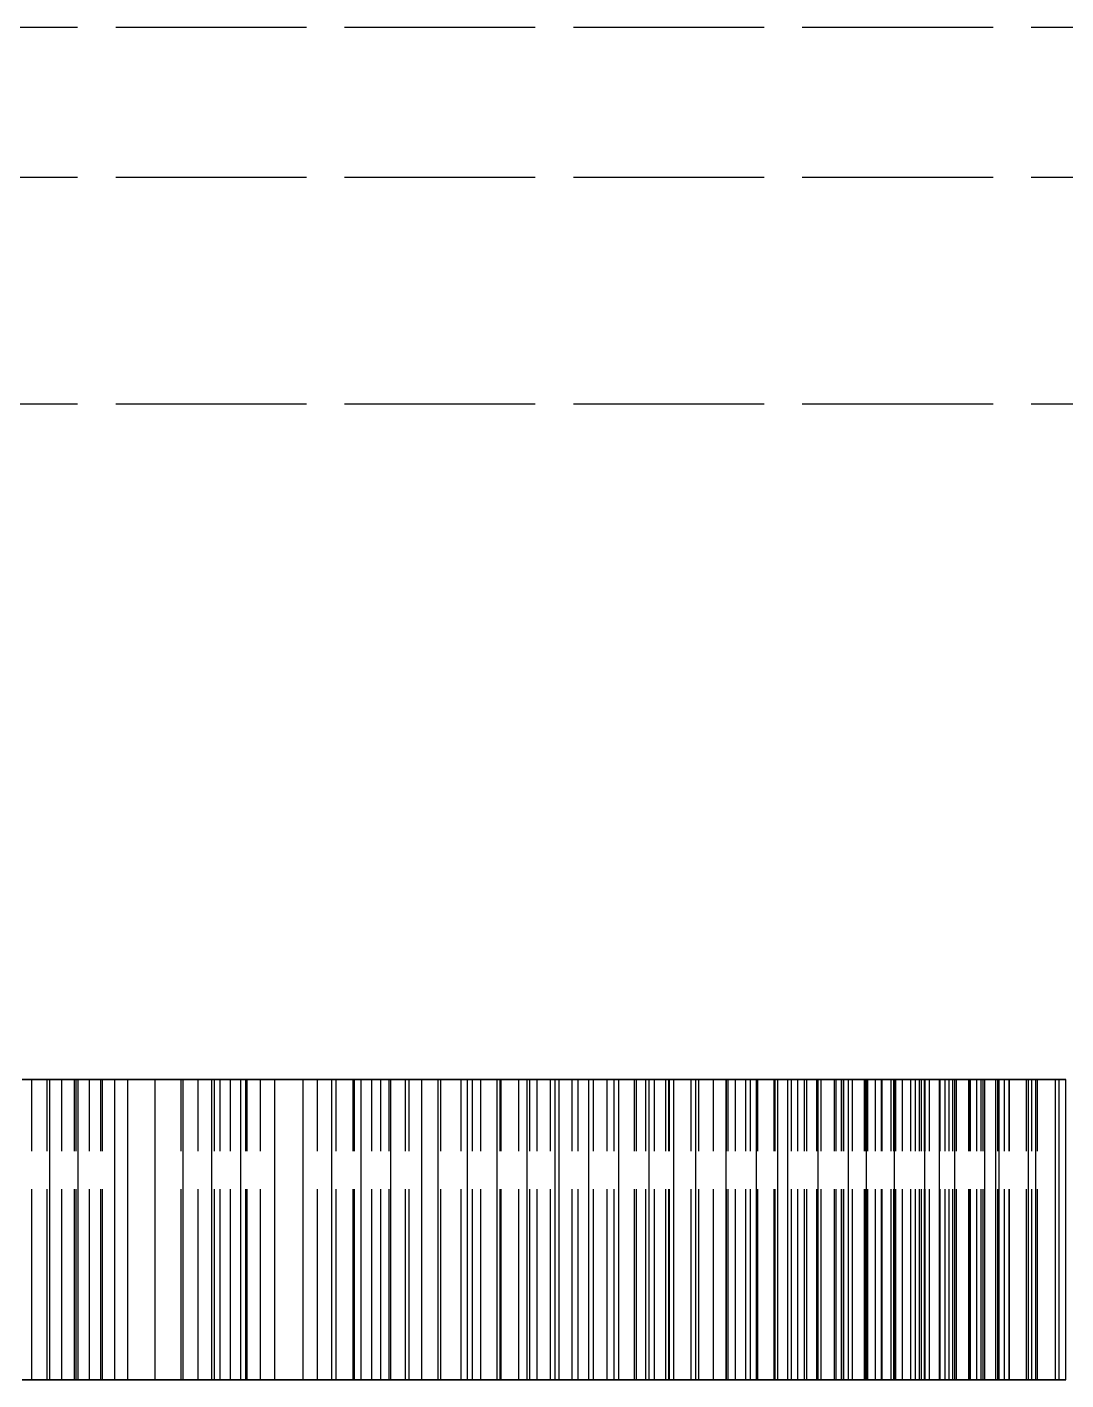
# Model space of a CAD drawing. Header units: millimetres. Extents: x -29 to 156, y -45 to 87.
# Drawn here: x 16.08 to 23, y 73.19 to 82.2 of the extents above; entities that cross this region are included whole.
import ezdxf

# ---------------------------------------------------------------- set-up
doc = ezdxf.new("R2010")
doc.units = ezdxf.units.MM
doc.linetypes.add('DASHED', pattern=[1.524, 1.27, -0.254])
doc.layers.add('HIDDEN', color=8, linetype='DASHED')
doc.layers.add('VISIBLE', color=7, linetype='CONTINUOUS')

msp = doc.modelspace()

# ---------------------------------------------------------------- linework, layer by layer
at = {"layer": 'HIDDEN'}
for p, q in [((-26, 82.20144), (26, 82.20144)), ((-26, 81.20144), (26, 81.20144)), ((-26, 79.69144), (26, 79.69144))]:
    msp.add_line(p, q, dxfattribs=at)
for points in [[(16.049, 75.19144), (16.23409, 75.19144)], [(16.11444, 75.19144), (16.39664, 75.19144)], [(16.2166, 75.19144), (16.11444, 75.19144)], [(16.39664, 75.19144), (16.11444, 75.19144)], [(16.11444, 75.19144), (16.2166, 75.19144)], [(16.11444, 73.19144), (16.11444, 75.19144)], [(16.11444, 73.19144), (16.11444, 75.19144)], [(16.31438, 75.19144), (16.2166, 75.19144)], [(16.2166, 75.19144), (16.31438, 75.19144)], [(16.2166, 73.19144), (16.2166, 75.19144)], [(16.2166, 73.19144), (16.2166, 75.19144)], [(16.23409, 75.19144), (16.42255, 75.19144)], [(16.23409, 73.19144), (16.23409, 75.19144)], [(16.40805, 75.19144), (16.31438, 75.19144)], [(16.31438, 75.19144), (16.40805, 75.19144)], [(16.31438, 73.19144), (16.31438, 75.19144)], [(16.31438, 73.19144), (16.31438, 75.19144)], [(16.39664, 75.19144), (16.57229, 75.19144)], [(16.57229, 75.19144), (16.39664, 75.19144)], [(16.39664, 73.19144), (16.39664, 75.19144)], [(16.39664, 73.19144), (16.39664, 75.19144)], [(16.49781, 75.19144), (16.40805, 75.19144)], [(16.40805, 75.19144), (16.49781, 75.19144)], [(16.40805, 73.19144), (16.40805, 75.19144)], [(16.40805, 73.19144), (16.40805, 75.19144)], [(16.42255, 75.19144), (16.66612, 75.19144)], [(16.42255, 73.19144), (16.42255, 75.19144)], [(16.58379, 75.19144), (16.49781, 75.19144)], [(16.49781, 75.19144), (16.58379, 75.19144)], [(16.49781, 73.19144), (16.49781, 75.19144)], [(16.49781, 73.19144), (16.49781, 75.19144)], [(16.57229, 75.19144), (16.75199, 75.19144)], [(16.66612, 75.19144), (16.57229, 75.19144)], [(16.57229, 73.19144), (16.57229, 75.19144)], [(16.57229, 73.19144), (16.57229, 75.19144)], [(16.66612, 75.19144), (16.58379, 75.19144)], [(16.58379, 75.19144), (16.66612, 75.19144)], [(16.58379, 73.19144), (16.58379, 75.19144)], [(16.58379, 73.19144), (16.58379, 75.19144)], [(16.66612, 73.19144), (16.66612, 75.19144)], [(16.75199, 75.19144), (16.93543, 75.19144)], [(16.75199, 73.19144), (16.75199, 75.19144)], [(16.93543, 75.19144), (17.12234, 75.19144)], [(16.93543, 73.19144), (16.93543, 75.19144)], [(17.10711, 75.19144), (17.36676, 75.19144)], [(17.22059, 75.19144), (17.10711, 75.19144)], [(17.36676, 75.19144), (17.10711, 75.19144)], [(17.10711, 75.19144), (17.22059, 75.19144)], [(17.10711, 73.19144), (17.10711, 75.19144)], [(17.10711, 73.19144), (17.10711, 75.19144)], [(17.12234, 75.19144), (17.31253, 75.19144)], [(17.12234, 73.19144), (17.12234, 75.19144)], [(17.33003, 75.19144), (17.22059, 75.19144)], [(17.22059, 75.19144), (17.33003, 75.19144)], [(17.22059, 73.19144), (17.22059, 75.19144)], [(17.22059, 73.19144), (17.22059, 75.19144)], [(17.31253, 75.19144), (17.50582, 75.19144)], [(17.31253, 73.19144), (17.31253, 75.19144)], [(17.43565, 75.19144), (17.33003, 75.19144)], [(17.33003, 75.19144), (17.43565, 75.19144)], [(17.33003, 73.19144), (17.33003, 75.19144)], [(17.33003, 73.19144), (17.33003, 75.19144)], [(17.36676, 75.19144), (17.54786, 75.19144)], [(17.54786, 75.19144), (17.36676, 75.19144)], [(17.36676, 73.19144), (17.36676, 75.19144)], [(17.36676, 73.19144), (17.36676, 75.19144)], [(17.53764, 75.19144), (17.43565, 75.19144)], [(17.43565, 75.19144), (17.53764, 75.19144)], [(17.43565, 73.19144), (17.43565, 75.19144)], [(17.43565, 73.19144), (17.43565, 75.19144)], [(17.50582, 75.19144), (17.7312, 75.19144)], [(17.50582, 73.19144), (17.50582, 75.19144)], [(17.63612, 75.19144), (17.53764, 75.19144)], [(17.53764, 75.19144), (17.63612, 75.19144)], [(17.53764, 73.19144), (17.53764, 75.19144)], [(17.53764, 73.19144), (17.53764, 75.19144)], [(17.54786, 75.19144), (17.73266, 75.19144)], [(17.7312, 75.19144), (17.54786, 75.19144)], [(17.54786, 73.19144), (17.54786, 75.19144)], [(17.54786, 73.19144), (17.54786, 75.19144)], [(17.7312, 75.19144), (17.63612, 75.19144)], [(17.63612, 75.19144), (17.7312, 75.19144)], [(17.63612, 73.19144), (17.63612, 75.19144)], [(17.63612, 73.19144), (17.63612, 75.19144)], [(17.7312, 73.19144), (17.7312, 75.19144)], [(17.73266, 75.19144), (17.92088, 75.19144)], [(17.73266, 73.19144), (17.73266, 75.19144)], [(17.92088, 75.19144), (18.11227, 75.19144)], [(17.92088, 73.19144), (17.92088, 75.19144)], [(18.01644, 75.19144), (18.25227, 75.19144)], [(18.14069, 75.19144), (18.01644, 75.19144)], [(18.25227, 75.19144), (18.01644, 75.19144)], [(18.01644, 75.19144), (18.14069, 75.19144)], [(18.01644, 73.19144), (18.01644, 75.19144)], [(18.01644, 73.19144), (18.01644, 75.19144)], [(18.11227, 75.19144), (18.30663, 75.19144)], [(18.11227, 73.19144), (18.11227, 75.19144)], [(18.26124, 75.19144), (18.14069, 75.19144)], [(18.14069, 75.19144), (18.26124, 75.19144)], [(18.14069, 73.19144), (18.14069, 75.19144)], [(18.14069, 73.19144), (18.14069, 75.19144)], [(18.25227, 75.19144), (18.43794, 75.19144)], [(18.43794, 75.19144), (18.25227, 75.19144)], [(18.25227, 73.19144), (18.25227, 75.19144)], [(18.25227, 73.19144), (18.25227, 75.19144)], [(18.3783, 75.19144), (18.26124, 75.19144)], [(18.26124, 75.19144), (18.3783, 75.19144)], [(18.26124, 73.19144), (18.26124, 75.19144)], [(18.26124, 73.19144), (18.26124, 75.19144)], [(18.30663, 75.19144), (18.5038, 75.19144)], [(18.30663, 73.19144), (18.30663, 75.19144)], [(18.49202, 75.19144), (18.3783, 75.19144)], [(18.3783, 75.19144), (18.49202, 75.19144)], [(18.3783, 73.19144), (18.3783, 75.19144)], [(18.3783, 73.19144), (18.3783, 75.19144)], [(18.43794, 75.19144), (18.62695, 75.19144)], [(18.62695, 75.19144), (18.43794, 75.19144)], [(18.43794, 73.19144), (18.43794, 75.19144)], [(18.43794, 73.19144), (18.43794, 75.19144)], [(18.60253, 75.19144), (18.49202, 75.19144)], [(18.49202, 75.19144), (18.60253, 75.19144)], [(18.49202, 73.19144), (18.49202, 75.19144)], [(18.49202, 73.19144), (18.49202, 75.19144)], [(18.5038, 75.19144), (18.7099, 75.19144)], [(18.5038, 73.19144), (18.5038, 75.19144)], [(18.7099, 75.19144), (18.60253, 75.19144)], [(18.60253, 75.19144), (18.7099, 75.19144)], [(18.60253, 73.19144), (18.60253, 75.19144)], [(18.60253, 73.19144), (18.60253, 75.19144)], [(18.62695, 75.19144), (18.81902, 75.19144)], [(18.7099, 75.19144), (18.62695, 75.19144)], [(18.62695, 73.19144), (18.62695, 75.19144)], [(18.62695, 73.19144), (18.62695, 75.19144)], [(18.7099, 73.19144), (18.7099, 75.19144)], [(18.81902, 75.19144), (19.01395, 75.19144)], [(18.81902, 73.19144), (18.81902, 75.19144)], [(18.83799, 75.19144), (19.04886, 75.19144)], [(18.97241, 75.19144), (18.83799, 75.19144)], [(19.04886, 75.19144), (18.83799, 75.19144)], [(18.83799, 75.19144), (18.97241, 75.19144)], [(18.83799, 73.19144), (18.83799, 75.19144)], [(18.83799, 73.19144), (18.83799, 75.19144)], [(19.10349, 75.19144), (18.97241, 75.19144)], [(18.97241, 75.19144), (19.10349, 75.19144)], [(18.97241, 73.19144), (18.97241, 75.19144)], [(18.97241, 73.19144), (18.97241, 75.19144)], [(19.01395, 75.19144), (19.21153, 75.19144)], [(19.01395, 73.19144), (19.01395, 75.19144)], [(19.04886, 75.19144), (19.23819, 75.19144)], [(19.23819, 75.19144), (19.04886, 75.19144)], [(19.04886, 73.19144), (19.04886, 75.19144)], [(19.04886, 73.19144), (19.04886, 75.19144)], [(19.23141, 75.19144), (19.10349, 75.19144)], [(19.10349, 75.19144), (19.23141, 75.19144)], [(19.10349, 73.19144), (19.10349, 75.19144)], [(19.10349, 73.19144), (19.10349, 75.19144)], [(19.21153, 75.19144), (19.41163, 75.19144)], [(19.21153, 73.19144), (19.21153, 75.19144)], [(19.35632, 75.19144), (19.23141, 75.19144)], [(19.23141, 75.19144), (19.35632, 75.19144)], [(19.23141, 73.19144), (19.23141, 75.19144)], [(19.23141, 73.19144), (19.23141, 75.19144)], [(19.23819, 75.19144), (19.43048, 75.19144)], [(19.43048, 75.19144), (19.23819, 75.19144)], [(19.23819, 73.19144), (19.23819, 75.19144)], [(19.23819, 73.19144), (19.23819, 75.19144)], [(19.4783, 75.19144), (19.35632, 75.19144)], [(19.35632, 75.19144), (19.4783, 75.19144)], [(19.35632, 73.19144), (19.35632, 75.19144)], [(19.35632, 73.19144), (19.35632, 75.19144)], [(19.41163, 75.19144), (19.59744, 75.19144)], [(19.41163, 73.19144), (19.41163, 75.19144)], [(19.43048, 75.19144), (19.62548, 75.19144)], [(19.59744, 75.19144), (19.43048, 75.19144)], [(19.43048, 73.19144), (19.43048, 75.19144)], [(19.43048, 73.19144), (19.43048, 75.19144)], [(19.59744, 75.19144), (19.4783, 75.19144)], [(19.4783, 75.19144), (19.59744, 75.19144)], [(19.4783, 73.19144), (19.4783, 75.19144)], [(19.4783, 73.19144), (19.4783, 75.19144)], [(19.56777, 75.19144), (19.75265, 75.19144)], [(19.71169, 75.19144), (19.56777, 75.19144)], [(19.75265, 75.19144), (19.56777, 75.19144)], [(19.56777, 75.19144), (19.71169, 75.19144)], [(19.56777, 73.19144), (19.56777, 75.19144)], [(19.56777, 73.19144), (19.56777, 75.19144)], [(19.59744, 73.19144), (19.59744, 75.19144)], [(19.62548, 75.19144), (19.82299, 75.19144)], [(19.62548, 73.19144), (19.62548, 75.19144)], [(19.85266, 75.19144), (19.71169, 75.19144)], [(19.71169, 75.19144), (19.85266, 75.19144)], [(19.71169, 73.19144), (19.71169, 75.19144)], [(19.71169, 73.19144), (19.71169, 75.19144)], [(19.75265, 75.19144), (19.94472, 75.19144)], [(19.94472, 75.19144), (19.75265, 75.19144)], [(19.75265, 73.19144), (19.75265, 75.19144)], [(19.75265, 73.19144), (19.75265, 75.19144)], [(19.82299, 75.19144), (20.02285, 75.19144)], [(19.82299, 73.19144), (19.82299, 75.19144)], [(19.99083, 75.19144), (19.85266, 75.19144)], [(19.85266, 75.19144), (19.99083, 75.19144)], [(19.85266, 73.19144), (19.85266, 75.19144)], [(19.85266, 73.19144), (19.85266, 75.19144)], [(19.94472, 75.19144), (20.13935, 75.19144)], [(20.13935, 75.19144), (19.94472, 75.19144)], [(19.94472, 73.19144), (19.94472, 75.19144)], [(19.94472, 73.19144), (19.94472, 75.19144)], [(20.12631, 75.19144), (19.99083, 75.19144)], [(19.99083, 75.19144), (20.12631, 75.19144)], [(19.99083, 73.19144), (19.99083, 75.19144)], [(19.99083, 73.19144), (19.99083, 75.19144)], [(20.02285, 75.19144), (20.2249, 75.19144)], [(20.02285, 73.19144), (20.02285, 75.19144)], [(20.25919, 75.19144), (20.12631, 75.19144)], [(20.12631, 75.19144), (20.25919, 75.19144)], [(20.12631, 73.19144), (20.12631, 75.19144)], [(20.12631, 73.19144), (20.12631, 75.19144)], [(20.13935, 75.19144), (20.33633, 75.19144)], [(20.33633, 75.19144), (20.13935, 75.19144)], [(20.13935, 73.19144), (20.13935, 75.19144)], [(20.13935, 73.19144), (20.13935, 75.19144)], [(20.20221, 75.19144), (20.3602, 75.19144)], [(20.35495, 75.19144), (20.20221, 75.19144)], [(20.3602, 75.19144), (20.20221, 75.19144)], [(20.20221, 75.19144), (20.35495, 75.19144)], [(20.20221, 73.19144), (20.20221, 75.19144)], [(20.20221, 73.19144), (20.20221, 75.19144)], [(20.2249, 75.19144), (20.38951, 75.19144)], [(20.2249, 73.19144), (20.2249, 75.19144)], [(20.38951, 75.19144), (20.25919, 75.19144)], [(20.25919, 75.19144), (20.38951, 75.19144)], [(20.25919, 73.19144), (20.25919, 75.19144)], [(20.25919, 73.19144), (20.25919, 75.19144)], [(20.33633, 75.19144), (20.53547, 75.19144)], [(20.38951, 75.19144), (20.33633, 75.19144)], [(20.33633, 73.19144), (20.33633, 75.19144)], [(20.33633, 73.19144), (20.33633, 75.19144)], [(20.50512, 75.19144), (20.35495, 75.19144)], [(20.35495, 75.19144), (20.50512, 75.19144)], [(20.35495, 73.19144), (20.35495, 75.19144)], [(20.35495, 73.19144), (20.35495, 75.19144)], [(20.3602, 75.19144), (20.55407, 75.19144)], [(20.55407, 75.19144), (20.3602, 75.19144)], [(20.3602, 73.19144), (20.3602, 75.19144)], [(20.3602, 73.19144), (20.3602, 75.19144)], [(20.38951, 73.19144), (20.38951, 75.19144)], [(20.65286, 75.19144), (20.50512, 75.19144)], [(20.50512, 75.19144), (20.65286, 75.19144)], [(20.50512, 73.19144), (20.50512, 75.19144)], [(20.50512, 73.19144), (20.50512, 75.19144)], [(20.53547, 75.19144), (20.73661, 75.19144)], [(20.53547, 73.19144), (20.53547, 75.19144)], [(20.55407, 75.19144), (20.75011, 75.19144)], [(20.75011, 75.19144), (20.55407, 75.19144)], [(20.55407, 73.19144), (20.55407, 75.19144)], [(20.55407, 73.19144), (20.55407, 75.19144)], [(20.79825, 75.19144), (20.65286, 75.19144)], [(20.65286, 75.19144), (20.79825, 75.19144)], [(20.65286, 73.19144), (20.65286, 75.19144)], [(20.65286, 73.19144), (20.65286, 75.19144)], [(20.73661, 75.19144), (20.93963, 75.19144)], [(20.73661, 73.19144), (20.73661, 75.19144)], [(20.73823, 75.19144), (20.86856, 75.19144)], [(20.89903, 75.19144), (20.73823, 75.19144)], [(20.86856, 75.19144), (20.73823, 75.19144)], [(20.73823, 75.19144), (20.89903, 75.19144)], [(20.73823, 73.19144), (20.73823, 75.19144)], [(20.73823, 73.19144), (20.73823, 75.19144)], [(20.75011, 75.19144), (20.9481, 75.19144)], [(20.9481, 75.19144), (20.75011, 75.19144)], [(20.75011, 73.19144), (20.75011, 75.19144)], [(20.75011, 73.19144), (20.75011, 75.19144)], [(20.94137, 75.19144), (20.79825, 75.19144)], [(20.79825, 75.19144), (20.94137, 75.19144)], [(20.79825, 73.19144), (20.79825, 75.19144)], [(20.79825, 73.19144), (20.79825, 75.19144)], [(20.86856, 75.19144), (21.06329, 75.19144)], [(21.06329, 75.19144), (20.86856, 75.19144)], [(20.86856, 73.19144), (20.86856, 75.19144)], [(20.86856, 73.19144), (20.86856, 75.19144)], [(21.05767, 75.19144), (20.89903, 75.19144)], [(20.89903, 75.19144), (21.05767, 75.19144)], [(20.89903, 73.19144), (20.89903, 75.19144)], [(20.89903, 73.19144), (20.89903, 75.19144)], [(20.93963, 75.19144), (21.08224, 75.19144)], [(20.93963, 73.19144), (20.93963, 75.19144)], [(21.08224, 75.19144), (20.94137, 75.19144)], [(20.94137, 75.19144), (21.08224, 75.19144)], [(20.94137, 73.19144), (20.94137, 75.19144)], [(20.94137, 73.19144), (20.94137, 75.19144)], [(20.9481, 75.19144), (21.14789, 75.19144)], [(21.08224, 75.19144), (20.9481, 75.19144)], [(20.9481, 73.19144), (20.9481, 75.19144)], [(20.9481, 73.19144), (20.9481, 75.19144)], [(21.21426, 75.19144), (21.05767, 75.19144)], [(21.05767, 75.19144), (21.21426, 75.19144)], [(21.05767, 73.19144), (21.05767, 75.19144)], [(21.05767, 73.19144), (21.05767, 75.19144)], [(21.06329, 75.19144), (21.25977, 75.19144)], [(21.25977, 75.19144), (21.06329, 75.19144)], [(21.06329, 73.19144), (21.06329, 75.19144)], [(21.06329, 73.19144), (21.06329, 75.19144)], [(21.08224, 73.19144), (21.08224, 75.19144)], [(21.14789, 75.19144), (21.34934, 75.19144)], [(21.14789, 73.19144), (21.14789, 75.19144)], [(21.17322, 75.19144), (21.27525, 75.19144)], [(21.3413, 75.19144), (21.17322, 75.19144)], [(21.27525, 75.19144), (21.17322, 75.19144)], [(21.17322, 75.19144), (21.3413, 75.19144)], [(21.17322, 73.19144), (21.17322, 75.19144)], [(21.17322, 73.19144), (21.17322, 75.19144)], [(21.36886, 75.19144), (21.21426, 75.19144)], [(21.21426, 75.19144), (21.36886, 75.19144)], [(21.21426, 73.19144), (21.21426, 75.19144)], [(21.21426, 73.19144), (21.21426, 75.19144)], [(21.25977, 75.19144), (21.45781, 75.19144)], [(21.45781, 75.19144), (21.25977, 75.19144)], [(21.25977, 73.19144), (21.25977, 75.19144)], [(21.25977, 73.19144), (21.25977, 75.19144)], [(21.27525, 75.19144), (21.46989, 75.19144)], [(21.46989, 75.19144), (21.27525, 75.19144)], [(21.27525, 73.19144), (21.27525, 75.19144)], [(21.27525, 73.19144), (21.27525, 75.19144)], [(21.50764, 75.19144), (21.3413, 75.19144)], [(21.3413, 75.19144), (21.50764, 75.19144)], [(21.3413, 73.19144), (21.3413, 75.19144)], [(21.3413, 73.19144), (21.3413, 75.19144)], [(21.34934, 75.19144), (21.55234, 75.19144)], [(21.34934, 73.19144), (21.34934, 75.19144)], [(21.52152, 75.19144), (21.36886, 75.19144)], [(21.36886, 75.19144), (21.52152, 75.19144)], [(21.36886, 73.19144), (21.36886, 75.19144)], [(21.36886, 73.19144), (21.36886, 75.19144)], [(21.45781, 75.19144), (21.65729, 75.19144)], [(21.65729, 75.19144), (21.45781, 75.19144)], [(21.45781, 73.19144), (21.45781, 75.19144)], [(21.45781, 73.19144), (21.45781, 75.19144)], [(21.46989, 75.19144), (21.66586, 75.19144)], [(21.66586, 75.19144), (21.46989, 75.19144)], [(21.46989, 73.19144), (21.46989, 75.19144)], [(21.46989, 73.19144), (21.46989, 75.19144)], [(21.50505, 75.19144), (21.57829, 75.19144)], [(21.67959, 75.19144), (21.50505, 75.19144)], [(21.57829, 75.19144), (21.50505, 75.19144)], [(21.50505, 75.19144), (21.67959, 75.19144)], [(21.50505, 73.19144), (21.50505, 75.19144)], [(21.50505, 73.19144), (21.50505, 75.19144)], [(21.67232, 75.19144), (21.50764, 75.19144)], [(21.50764, 75.19144), (21.67232, 75.19144)], [(21.50764, 73.19144), (21.50764, 75.19144)], [(21.50764, 73.19144), (21.50764, 75.19144)], [(21.67226, 75.19144), (21.52152, 75.19144)], [(21.52152, 75.19144), (21.67226, 75.19144)], [(21.52152, 73.19144), (21.52152, 75.19144)], [(21.52152, 73.19144), (21.52152, 75.19144)], [(21.55234, 75.19144), (21.67226, 75.19144)], [(21.55234, 73.19144), (21.55234, 75.19144)], [(21.57829, 75.19144), (21.7719, 75.19144)], [(21.7719, 75.19144), (21.57829, 75.19144)], [(21.57829, 73.19144), (21.57829, 75.19144)], [(21.57829, 73.19144), (21.57829, 75.19144)], [(21.65729, 75.19144), (21.85807, 75.19144)], [(21.67226, 75.19144), (21.65729, 75.19144)], [(21.65729, 73.19144), (21.65729, 75.19144)], [(21.65729, 73.19144), (21.65729, 75.19144)], [(21.66586, 75.19144), (21.86299, 75.19144)], [(21.86299, 75.19144), (21.66586, 75.19144)], [(21.66586, 73.19144), (21.66586, 75.19144)], [(21.66586, 73.19144), (21.66586, 75.19144)], [(21.67226, 73.19144), (21.67226, 75.19144)], [(21.83537, 75.19144), (21.67232, 75.19144)], [(21.67232, 75.19144), (21.83537, 75.19144)], [(21.67232, 73.19144), (21.67232, 75.19144)], [(21.67232, 73.19144), (21.67232, 75.19144)], [(21.85282, 75.19144), (21.67959, 75.19144)], [(21.67959, 75.19144), (21.85282, 75.19144)], [(21.67959, 73.19144), (21.67959, 75.19144)], [(21.67959, 73.19144), (21.67959, 75.19144)], [(21.73211, 75.19144), (21.7762, 75.19144)], [(21.91227, 75.19144), (21.73211, 75.19144)], [(21.7762, 75.19144), (21.73211, 75.19144)], [(21.73211, 75.19144), (21.91227, 75.19144)], [(21.73211, 73.19144), (21.73211, 75.19144)], [(21.73211, 73.19144), (21.73211, 75.19144)], [(21.7719, 75.19144), (21.96639, 75.19144)], [(21.96639, 75.19144), (21.7719, 75.19144)], [(21.7719, 73.19144), (21.7719, 75.19144)], [(21.7719, 73.19144), (21.7719, 75.19144)], [(21.7762, 75.19144), (21.96783, 75.19144)], [(21.96783, 75.19144), (21.7762, 75.19144)], [(21.7762, 73.19144), (21.7762, 75.19144)], [(21.7762, 73.19144), (21.7762, 75.19144)], [(21.99683, 75.19144), (21.83537, 75.19144)], [(21.83537, 75.19144), (21.99683, 75.19144)], [(21.83537, 73.19144), (21.83537, 75.19144)], [(21.83537, 73.19144), (21.83537, 75.19144)], [(22.02479, 75.19144), (21.85282, 75.19144)], [(21.85282, 75.19144), (22.02479, 75.19144)], [(21.85282, 73.19144), (21.85282, 75.19144)], [(21.85282, 73.19144), (21.85282, 75.19144)], [(21.8533, 73.19144), (21.8533, 75.19144)], [(21.8533, 75.19144), (21.86802, 75.19144)], [(22.03818, 75.19144), (21.8533, 75.19144)], [(21.86802, 75.19144), (21.8533, 75.19144)], [(21.8533, 75.19144), (22.03818, 75.19144)], [(21.8533, 73.19144), (21.8533, 75.19144)], [(21.85807, 75.19144), (22.06005, 75.19144)], [(21.85807, 73.19144), (21.85807, 75.19144)], [(21.86299, 75.19144), (22.06117, 75.19144)], [(22.06117, 75.19144), (21.86299, 75.19144)], [(21.86299, 73.19144), (21.86299, 75.19144)], [(21.86299, 73.19144), (21.86299, 75.19144)], [(21.86802, 73.19144), (21.86802, 75.19144)], [(21.86802, 75.19144), (22.05674, 75.19144)], [(22.05674, 75.19144), (21.86802, 75.19144)], [(21.86802, 73.19144), (21.86802, 75.19144)], [(22.09154, 75.19144), (21.91227, 75.19144)], [(21.91227, 75.19144), (22.09154, 75.19144)], [(21.91227, 73.19144), (21.91227, 75.19144)], [(21.91227, 73.19144), (21.91227, 75.19144)], [(21.96639, 75.19144), (22.16165, 75.19144)], [(22.16165, 75.19144), (21.96639, 75.19144)], [(21.96639, 73.19144), (21.96639, 75.19144)], [(21.96639, 73.19144), (21.96639, 75.19144)], [(21.96783, 75.19144), (22.1599, 75.19144)], [(22.1599, 75.19144), (21.96783, 75.19144)], [(21.96783, 73.19144), (21.96783, 75.19144)], [(21.96783, 73.19144), (21.96783, 75.19144)], [(22.1567, 75.19144), (21.99683, 75.19144)], [(21.99683, 75.19144), (22.1567, 75.19144)], [(21.99683, 73.19144), (21.99683, 75.19144)], [(21.99683, 73.19144), (21.99683, 75.19144)], [(22.1955, 75.19144), (22.02479, 75.19144)], [(22.02479, 75.19144), (22.1955, 75.19144)], [(22.02479, 73.19144), (22.02479, 75.19144)], [(22.02479, 73.19144), (22.02479, 75.19144)], [(22.22263, 75.19144), (22.03818, 75.19144)], [(22.03818, 75.19144), (22.22263, 75.19144)], [(22.03818, 73.19144), (22.03818, 75.19144)], [(22.03818, 73.19144), (22.03818, 75.19144)], [(22.05674, 73.19144), (22.05674, 75.19144)], [(22.05674, 75.19144), (22.24546, 75.19144)], [(22.24546, 75.19144), (22.05674, 75.19144)], [(22.05674, 73.19144), (22.05674, 75.19144)], [(22.06005, 75.19144), (22.1567, 75.19144)], [(22.06005, 73.19144), (22.06005, 75.19144)], [(22.06117, 75.19144), (22.2603, 75.19144)], [(22.1567, 75.19144), (22.06117, 75.19144)], [(22.06117, 73.19144), (22.06117, 75.19144)], [(22.06117, 73.19144), (22.06117, 75.19144)], [(22.26995, 75.19144), (22.09154, 75.19144)], [(22.09154, 75.19144), (22.26995, 75.19144)], [(22.09154, 73.19144), (22.09154, 75.19144)], [(22.09154, 73.19144), (22.09154, 75.19144)], [(22.1567, 73.19144), (22.1567, 75.19144)], [(22.1599, 75.19144), (22.35234, 75.19144)], [(22.35234, 75.19144), (22.1599, 75.19144)], [(22.1599, 73.19144), (22.1599, 75.19144)], [(22.1599, 73.19144), (22.1599, 75.19144)], [(22.16165, 75.19144), (22.35757, 75.19144)], [(22.35757, 75.19144), (22.16165, 75.19144)], [(22.16165, 73.19144), (22.16165, 75.19144)], [(22.16165, 73.19144), (22.16165, 75.19144)], [(22.36497, 75.19144), (22.1955, 75.19144)], [(22.1955, 75.19144), (22.36497, 75.19144)], [(22.1955, 73.19144), (22.1955, 75.19144)], [(22.1955, 73.19144), (22.1955, 75.19144)], [(22.40662, 75.19144), (22.22263, 75.19144)], [(22.22263, 75.19144), (22.40662, 75.19144)], [(22.22263, 73.19144), (22.22263, 75.19144)], [(22.22263, 73.19144), (22.22263, 75.19144)], [(22.24546, 73.19144), (22.24546, 75.19144)], [(22.24546, 75.19144), (22.43413, 75.19144)], [(22.43413, 75.19144), (22.24546, 75.19144)], [(22.24546, 73.19144), (22.24546, 75.19144)], [(22.2603, 75.19144), (22.46029, 75.19144)], [(22.2603, 73.19144), (22.2603, 75.19144)], [(22.44749, 75.19144), (22.26995, 75.19144)], [(22.26995, 75.19144), (22.44749, 75.19144)], [(22.26995, 73.19144), (22.26995, 75.19144)], [(22.26995, 73.19144), (22.26995, 75.19144)], [(22.35234, 75.19144), (22.54505, 75.19144)], [(22.54505, 75.19144), (22.35234, 75.19144)], [(22.35234, 73.19144), (22.35234, 75.19144)], [(22.35234, 73.19144), (22.35234, 75.19144)], [(22.35757, 75.19144), (22.55408, 75.19144)], [(22.53319, 75.19144), (22.35757, 75.19144)], [(22.35757, 73.19144), (22.35757, 75.19144)], [(22.35757, 73.19144), (22.35757, 75.19144)], [(22.53319, 75.19144), (22.36497, 75.19144)], [(22.36497, 75.19144), (22.53319, 75.19144)], [(22.36497, 73.19144), (22.36497, 75.19144)], [(22.36497, 73.19144), (22.36497, 75.19144)], [(22.59012, 75.19144), (22.40662, 75.19144)], [(22.40662, 75.19144), (22.59012, 75.19144)], [(22.40662, 73.19144), (22.40662, 75.19144)], [(22.40662, 73.19144), (22.40662, 75.19144)], [(22.43413, 75.19144), (22.62269, 75.19144)], [(22.62269, 75.19144), (22.43413, 75.19144)], [(22.43413, 73.19144), (22.43413, 75.19144)], [(22.43413, 73.19144), (22.43413, 75.19144)], [(22.62415, 75.19144), (22.44749, 75.19144)], [(22.44749, 75.19144), (22.62415, 75.19144)], [(22.44749, 73.19144), (22.44749, 75.19144)], [(22.44749, 73.19144), (22.44749, 75.19144)], [(22.46029, 75.19144), (22.53319, 75.19144)], [(22.46029, 73.19144), (22.46029, 75.19144)], [(22.53319, 73.19144), (22.53319, 75.19144)], [(22.54505, 75.19144), (22.73799, 75.19144)], [(22.73799, 75.19144), (22.54505, 75.19144)], [(22.54505, 73.19144), (22.54505, 75.19144)], [(22.54505, 73.19144), (22.54505, 75.19144)], [(22.55408, 75.19144), (22.7511, 75.19144)], [(22.55408, 73.19144), (22.55408, 75.19144)], [(22.7731, 75.19144), (22.59012, 75.19144)], [(22.59012, 75.19144), (22.7731, 75.19144)], [(22.59012, 73.19144), (22.59012, 75.19144)], [(22.59012, 73.19144), (22.59012, 75.19144)], [(22.62269, 75.19144), (22.81111, 75.19144)], [(22.81111, 75.19144), (22.62269, 75.19144)], [(22.62269, 73.19144), (22.62269, 75.19144)], [(22.62269, 73.19144), (22.62269, 75.19144)], [(22.7999, 75.19144), (22.62415, 75.19144)], [(22.62415, 75.19144), (22.7999, 75.19144)], [(22.62415, 73.19144), (22.62415, 75.19144)], [(22.62415, 73.19144), (22.62415, 75.19144)], [(22.73799, 75.19144), (22.93108, 75.19144)], [(22.7999, 75.19144), (22.73799, 75.19144)], [(22.73799, 73.19144), (22.73799, 75.19144)], [(22.73799, 73.19144), (22.73799, 75.19144)], [(22.7511, 75.19144), (22.7999, 75.19144)], [(22.7511, 73.19144), (22.7511, 75.19144)], [(22.95554, 75.19144), (22.7731, 75.19144)], [(22.7731, 75.19144), (22.95554, 75.19144)], [(22.7731, 73.19144), (22.7731, 75.19144)], [(22.7731, 73.19144), (22.7731, 75.19144)], [(22.7999, 73.19144), (22.7999, 75.19144)], [(22.81111, 75.19144), (22.99933, 75.19144)], [(22.95554, 75.19144), (22.81111, 75.19144)], [(22.81111, 73.19144), (22.81111, 75.19144)], [(22.81111, 73.19144), (22.81111, 75.19144)], [(22.93108, 75.19144), (22.95554, 75.19144)], [(22.93108, 73.19144), (22.93108, 75.19144)], [(22.95554, 73.19144), (22.95554, 75.19144)], [(22.99933, 73.19144), (22.99933, 75.19144)], [(16.049, 73.19144), (16.23409, 73.19144)], [(16.11444, 73.19144), (16.39664, 73.19144)], [(16.2166, 73.19144), (16.11444, 73.19144)], [(16.39664, 73.19144), (16.11444, 73.19144)], [(16.11444, 73.19144), (16.2166, 73.19144)], [(16.31438, 73.19144), (16.2166, 73.19144)], [(16.2166, 73.19144), (16.31438, 73.19144)], [(16.23409, 73.19144), (16.42255, 73.19144)], [(16.40805, 73.19144), (16.31438, 73.19144)], [(16.31438, 73.19144), (16.40805, 73.19144)], [(16.39664, 73.19144), (16.57229, 73.19144)], [(16.57229, 73.19144), (16.39664, 73.19144)], [(16.49781, 73.19144), (16.40805, 73.19144)], [(16.40805, 73.19144), (16.49781, 73.19144)], [(16.42255, 73.19144), (16.66612, 73.19144)], [(16.58379, 73.19144), (16.49781, 73.19144)], [(16.49781, 73.19144), (16.58379, 73.19144)], [(16.57229, 73.19144), (16.75199, 73.19144)], [(16.66612, 73.19144), (16.57229, 73.19144)], [(16.66612, 73.19144), (16.58379, 73.19144)], [(16.58379, 73.19144), (16.66612, 73.19144)], [(16.75199, 73.19144), (16.93543, 73.19144)], [(16.93543, 73.19144), (17.12234, 73.19144)], [(17.10711, 73.19144), (17.36676, 73.19144)], [(17.22059, 73.19144), (17.10711, 73.19144)], [(17.36676, 73.19144), (17.10711, 73.19144)], [(17.10711, 73.19144), (17.22059, 73.19144)], [(17.12234, 73.19144), (17.31253, 73.19144)], [(17.33003, 73.19144), (17.22059, 73.19144)], [(17.22059, 73.19144), (17.33003, 73.19144)], [(17.31253, 73.19144), (17.50582, 73.19144)], [(17.43565, 73.19144), (17.33003, 73.19144)], [(17.33003, 73.19144), (17.43565, 73.19144)], [(17.36676, 73.19144), (17.54786, 73.19144)], [(17.54786, 73.19144), (17.36676, 73.19144)], [(17.53764, 73.19144), (17.43565, 73.19144)], [(17.43565, 73.19144), (17.53764, 73.19144)], [(17.50582, 73.19144), (17.7312, 73.19144)], [(17.63612, 73.19144), (17.53764, 73.19144)], [(17.53764, 73.19144), (17.63612, 73.19144)], [(17.54786, 73.19144), (17.73266, 73.19144)], [(17.7312, 73.19144), (17.54786, 73.19144)], [(17.7312, 73.19144), (17.63612, 73.19144)], [(17.63612, 73.19144), (17.7312, 73.19144)], [(17.73266, 73.19144), (17.92088, 73.19144)], [(17.92088, 73.19144), (18.11227, 73.19144)], [(18.01644, 73.19144), (18.25227, 73.19144)], [(18.14069, 73.19144), (18.01644, 73.19144)], [(18.25227, 73.19144), (18.01644, 73.19144)], [(18.01644, 73.19144), (18.14069, 73.19144)], [(18.11227, 73.19144), (18.30663, 73.19144)], [(18.26124, 73.19144), (18.14069, 73.19144)], [(18.14069, 73.19144), (18.26124, 73.19144)], [(18.25227, 73.19144), (18.43794, 73.19144)], [(18.43794, 73.19144), (18.25227, 73.19144)], [(18.3783, 73.19144), (18.26124, 73.19144)], [(18.26124, 73.19144), (18.3783, 73.19144)], [(18.30663, 73.19144), (18.5038, 73.19144)], [(18.49202, 73.19144), (18.3783, 73.19144)], [(18.3783, 73.19144), (18.49202, 73.19144)], [(18.43794, 73.19144), (18.62695, 73.19144)], [(18.62695, 73.19144), (18.43794, 73.19144)], [(18.60253, 73.19144), (18.49202, 73.19144)], [(18.49202, 73.19144), (18.60253, 73.19144)], [(18.5038, 73.19144), (18.7099, 73.19144)], [(18.7099, 73.19144), (18.60253, 73.19144)], [(18.60253, 73.19144), (18.7099, 73.19144)], [(18.62695, 73.19144), (18.81902, 73.19144)], [(18.7099, 73.19144), (18.62695, 73.19144)], [(18.81902, 73.19144), (19.01395, 73.19144)], [(18.83799, 73.19144), (19.04886, 73.19144)], [(18.97241, 73.19144), (18.83799, 73.19144)], [(19.04886, 73.19144), (18.83799, 73.19144)], [(18.83799, 73.19144), (18.97241, 73.19144)], [(19.10349, 73.19144), (18.97241, 73.19144)], [(18.97241, 73.19144), (19.10349, 73.19144)], [(19.01395, 73.19144), (19.21153, 73.19144)], [(19.04886, 73.19144), (19.23819, 73.19144)], [(19.23819, 73.19144), (19.04886, 73.19144)], [(19.23141, 73.19144), (19.10349, 73.19144)], [(19.10349, 73.19144), (19.23141, 73.19144)], [(19.21153, 73.19144), (19.41163, 73.19144)], [(19.35632, 73.19144), (19.23141, 73.19144)], [(19.23141, 73.19144), (19.35632, 73.19144)], [(19.23819, 73.19144), (19.43048, 73.19144)], [(19.43048, 73.19144), (19.23819, 73.19144)], [(19.4783, 73.19144), (19.35632, 73.19144)], [(19.35632, 73.19144), (19.4783, 73.19144)], [(19.41163, 73.19144), (19.59744, 73.19144)], [(19.43048, 73.19144), (19.62548, 73.19144)], [(19.59744, 73.19144), (19.43048, 73.19144)], [(19.59744, 73.19144), (19.4783, 73.19144)], [(19.4783, 73.19144), (19.59744, 73.19144)], [(19.56777, 73.19144), (19.75265, 73.19144)], [(19.71169, 73.19144), (19.56777, 73.19144)], [(19.75265, 73.19144), (19.56777, 73.19144)], [(19.56777, 73.19144), (19.71169, 73.19144)], [(19.62548, 73.19144), (19.82299, 73.19144)], [(19.85266, 73.19144), (19.71169, 73.19144)], [(19.71169, 73.19144), (19.85266, 73.19144)], [(19.75265, 73.19144), (19.94472, 73.19144)], [(19.94472, 73.19144), (19.75265, 73.19144)], [(19.82299, 73.19144), (20.02285, 73.19144)], [(19.99083, 73.19144), (19.85266, 73.19144)], [(19.85266, 73.19144), (19.99083, 73.19144)], [(19.94472, 73.19144), (20.13935, 73.19144)], [(20.13935, 73.19144), (19.94472, 73.19144)], [(20.12631, 73.19144), (19.99083, 73.19144)], [(19.99083, 73.19144), (20.12631, 73.19144)], [(20.02285, 73.19144), (20.2249, 73.19144)], [(20.25919, 73.19144), (20.12631, 73.19144)], [(20.12631, 73.19144), (20.25919, 73.19144)], [(20.13935, 73.19144), (20.33633, 73.19144)], [(20.33633, 73.19144), (20.13935, 73.19144)], [(20.20221, 73.19144), (20.3602, 73.19144)], [(20.35495, 73.19144), (20.20221, 73.19144)], [(20.3602, 73.19144), (20.20221, 73.19144)], [(20.20221, 73.19144), (20.35495, 73.19144)], [(20.2249, 73.19144), (20.38951, 73.19144)], [(20.38951, 73.19144), (20.25919, 73.19144)], [(20.25919, 73.19144), (20.38951, 73.19144)], [(20.33633, 73.19144), (20.53547, 73.19144)], [(20.38951, 73.19144), (20.33633, 73.19144)], [(20.50512, 73.19144), (20.35495, 73.19144)], [(20.35495, 73.19144), (20.50512, 73.19144)], [(20.3602, 73.19144), (20.55407, 73.19144)], [(20.55407, 73.19144), (20.3602, 73.19144)], [(20.65286, 73.19144), (20.50512, 73.19144)], [(20.50512, 73.19144), (20.65286, 73.19144)], [(20.53547, 73.19144), (20.73661, 73.19144)], [(20.55407, 73.19144), (20.75011, 73.19144)], [(20.75011, 73.19144), (20.55407, 73.19144)], [(20.79825, 73.19144), (20.65286, 73.19144)], [(20.65286, 73.19144), (20.79825, 73.19144)], [(20.73661, 73.19144), (20.93963, 73.19144)], [(20.73823, 73.19144), (20.86856, 73.19144)], [(20.89903, 73.19144), (20.73823, 73.19144)], [(20.86856, 73.19144), (20.73823, 73.19144)], [(20.73823, 73.19144), (20.89903, 73.19144)], [(20.75011, 73.19144), (20.9481, 73.19144)], [(20.9481, 73.19144), (20.75011, 73.19144)], [(20.94137, 73.19144), (20.79825, 73.19144)], [(20.79825, 73.19144), (20.94137, 73.19144)], [(20.86856, 73.19144), (21.06329, 73.19144)], [(21.06329, 73.19144), (20.86856, 73.19144)], [(21.05767, 73.19144), (20.89903, 73.19144)], [(20.89903, 73.19144), (21.05767, 73.19144)], [(20.93963, 73.19144), (21.08224, 73.19144)], [(21.08224, 73.19144), (20.94137, 73.19144)], [(20.94137, 73.19144), (21.08224, 73.19144)], [(20.9481, 73.19144), (21.14789, 73.19144)], [(21.08224, 73.19144), (20.9481, 73.19144)], [(21.21426, 73.19144), (21.05767, 73.19144)], [(21.05767, 73.19144), (21.21426, 73.19144)], [(21.06329, 73.19144), (21.25977, 73.19144)], [(21.25977, 73.19144), (21.06329, 73.19144)], [(21.14789, 73.19144), (21.34934, 73.19144)], [(21.17322, 73.19144), (21.27525, 73.19144)], [(21.3413, 73.19144), (21.17322, 73.19144)], [(21.27525, 73.19144), (21.17322, 73.19144)], [(21.17322, 73.19144), (21.3413, 73.19144)], [(21.36886, 73.19144), (21.21426, 73.19144)], [(21.21426, 73.19144), (21.36886, 73.19144)], [(21.25977, 73.19144), (21.45781, 73.19144)], [(21.45781, 73.19144), (21.25977, 73.19144)], [(21.27525, 73.19144), (21.46989, 73.19144)], [(21.46989, 73.19144), (21.27525, 73.19144)], [(21.50764, 73.19144), (21.3413, 73.19144)], [(21.3413, 73.19144), (21.50764, 73.19144)], [(21.34934, 73.19144), (21.55234, 73.19144)], [(21.52152, 73.19144), (21.36886, 73.19144)], [(21.36886, 73.19144), (21.52152, 73.19144)], [(21.45781, 73.19144), (21.65729, 73.19144)], [(21.65729, 73.19144), (21.45781, 73.19144)], [(21.46989, 73.19144), (21.66586, 73.19144)], [(21.66586, 73.19144), (21.46989, 73.19144)], [(21.50505, 73.19144), (21.57829, 73.19144)], [(21.67959, 73.19144), (21.50505, 73.19144)], [(21.57829, 73.19144), (21.50505, 73.19144)], [(21.50505, 73.19144), (21.67959, 73.19144)], [(21.67232, 73.19144), (21.50764, 73.19144)], [(21.50764, 73.19144), (21.67232, 73.19144)], [(21.67226, 73.19144), (21.52152, 73.19144)], [(21.52152, 73.19144), (21.67226, 73.19144)], [(21.55234, 73.19144), (21.67226, 73.19144)], [(21.57829, 73.19144), (21.7719, 73.19144)], [(21.7719, 73.19144), (21.57829, 73.19144)], [(21.65729, 73.19144), (21.85807, 73.19144)], [(21.67226, 73.19144), (21.65729, 73.19144)], [(21.66586, 73.19144), (21.86299, 73.19144)], [(21.86299, 73.19144), (21.66586, 73.19144)], [(21.83537, 73.19144), (21.67232, 73.19144)], [(21.67232, 73.19144), (21.83537, 73.19144)], [(21.85282, 73.19144), (21.67959, 73.19144)], [(21.67959, 73.19144), (21.85282, 73.19144)], [(21.73211, 73.19144), (21.7762, 73.19144)], [(21.91227, 73.19144), (21.73211, 73.19144)], [(21.7762, 73.19144), (21.73211, 73.19144)], [(21.73211, 73.19144), (21.91227, 73.19144)], [(21.7719, 73.19144), (21.96639, 73.19144)], [(21.96639, 73.19144), (21.7719, 73.19144)], [(21.7762, 73.19144), (21.96783, 73.19144)], [(21.96783, 73.19144), (21.7762, 73.19144)], [(21.99683, 73.19144), (21.83537, 73.19144)], [(21.83537, 73.19144), (21.99683, 73.19144)], [(22.02479, 73.19144), (21.85282, 73.19144)], [(21.85282, 73.19144), (22.02479, 73.19144)], [(21.8533, 73.19144), (21.86802, 73.19144)], [(22.03818, 73.19144), (21.8533, 73.19144)], [(21.86802, 73.19144), (21.8533, 73.19144)], [(21.8533, 73.19144), (22.03818, 73.19144)], [(21.85807, 73.19144), (22.06005, 73.19144)], [(21.86299, 73.19144), (22.06117, 73.19144)], [(22.06117, 73.19144), (21.86299, 73.19144)], [(21.86802, 73.19144), (22.05674, 73.19144)], [(22.05674, 73.19144), (21.86802, 73.19144)], [(22.09154, 73.19144), (21.91227, 73.19144)], [(21.91227, 73.19144), (22.09154, 73.19144)], [(21.96639, 73.19144), (22.16165, 73.19144)], [(22.16165, 73.19144), (21.96639, 73.19144)], [(21.96783, 73.19144), (22.1599, 73.19144)], [(22.1599, 73.19144), (21.96783, 73.19144)], [(22.1567, 73.19144), (21.99683, 73.19144)], [(21.99683, 73.19144), (22.1567, 73.19144)], [(22.1955, 73.19144), (22.02479, 73.19144)], [(22.02479, 73.19144), (22.1955, 73.19144)], [(22.22263, 73.19144), (22.03818, 73.19144)], [(22.03818, 73.19144), (22.22263, 73.19144)], [(22.05674, 73.19144), (22.24546, 73.19144)], [(22.24546, 73.19144), (22.05674, 73.19144)], [(22.06005, 73.19144), (22.1567, 73.19144)], [(22.06117, 73.19144), (22.2603, 73.19144)], [(22.1567, 73.19144), (22.06117, 73.19144)], [(22.26995, 73.19144), (22.09154, 73.19144)], [(22.09154, 73.19144), (22.26995, 73.19144)], [(22.1599, 73.19144), (22.35234, 73.19144)], [(22.35234, 73.19144), (22.1599, 73.19144)], [(22.16165, 73.19144), (22.35757, 73.19144)], [(22.35757, 73.19144), (22.16165, 73.19144)], [(22.36497, 73.19144), (22.1955, 73.19144)], [(22.1955, 73.19144), (22.36497, 73.19144)], [(22.40662, 73.19144), (22.22263, 73.19144)], [(22.22263, 73.19144), (22.40662, 73.19144)], [(22.24546, 73.19144), (22.43413, 73.19144)], [(22.43413, 73.19144), (22.24546, 73.19144)], [(22.2603, 73.19144), (22.46029, 73.19144)], [(22.44749, 73.19144), (22.26995, 73.19144)], [(22.26995, 73.19144), (22.44749, 73.19144)], [(22.35234, 73.19144), (22.54505, 73.19144)], [(22.54505, 73.19144), (22.35234, 73.19144)], [(22.35757, 73.19144), (22.55408, 73.19144)], [(22.53319, 73.19144), (22.35757, 73.19144)], [(22.53319, 73.19144), (22.36497, 73.19144)], [(22.36497, 73.19144), (22.53319, 73.19144)], [(22.59012, 73.19144), (22.40662, 73.19144)], [(22.40662, 73.19144), (22.59012, 73.19144)], [(22.43413, 73.19144), (22.62269, 73.19144)], [(22.62269, 73.19144), (22.43413, 73.19144)], [(22.62415, 73.19144), (22.44749, 73.19144)], [(22.44749, 73.19144), (22.62415, 73.19144)], [(22.46029, 73.19144), (22.53319, 73.19144)], [(22.54505, 73.19144), (22.73799, 73.19144)], [(22.73799, 73.19144), (22.54505, 73.19144)], [(22.55408, 73.19144), (22.7511, 73.19144)], [(22.7731, 73.19144), (22.59012, 73.19144)], [(22.59012, 73.19144), (22.7731, 73.19144)], [(22.62269, 73.19144), (22.81111, 73.19144)], [(22.81111, 73.19144), (22.62269, 73.19144)], [(22.7999, 73.19144), (22.62415, 73.19144)], [(22.62415, 73.19144), (22.7999, 73.19144)], [(22.73799, 73.19144), (22.93108, 73.19144)], [(22.7999, 73.19144), (22.73799, 73.19144)], [(22.7511, 73.19144), (22.7999, 73.19144)], [(22.95554, 73.19144), (22.7731, 73.19144)], [(22.7731, 73.19144), (22.95554, 73.19144)], [(22.81111, 73.19144), (22.99933, 73.19144)], [(22.95554, 73.19144), (22.81111, 73.19144)], [(22.93108, 73.19144), (22.95554, 73.19144)]]:
    msp.add_lwpolyline(points, dxfattribs=at)
at = {"layer": 'VISIBLE'}
for points in [[(16.23409, 75.19144), (16.049, 75.19144)], [(16.42255, 75.19144), (16.23409, 75.19144)], [(16.23409, 73.19144), (16.23409, 75.19144)], [(16.66612, 75.19144), (16.42255, 75.19144)], [(16.42255, 73.19144), (16.42255, 75.19144)], [(16.75199, 75.19144), (16.66612, 75.19144)], [(16.66612, 73.19144), (16.66612, 75.19144)], [(16.93543, 75.19144), (16.75199, 75.19144)], [(16.75199, 73.19144), (16.75199, 75.19144)], [(17.12234, 75.19144), (16.93543, 75.19144)], [(16.93543, 73.19144), (16.93543, 75.19144)], [(17.31253, 75.19144), (17.12234, 75.19144)], [(17.12234, 73.19144), (17.12234, 75.19144)], [(17.50582, 75.19144), (17.31253, 75.19144)], [(17.31253, 73.19144), (17.31253, 75.19144)], [(17.7312, 75.19144), (17.50582, 75.19144)], [(17.50582, 73.19144), (17.50582, 75.19144)], [(17.73266, 75.19144), (17.7312, 75.19144)], [(17.7312, 73.19144), (17.7312, 75.19144)], [(17.92088, 75.19144), (17.73266, 75.19144)], [(17.73266, 73.19144), (17.73266, 75.19144)], [(18.11227, 75.19144), (17.92088, 75.19144)], [(17.92088, 73.19144), (17.92088, 75.19144)], [(18.30663, 75.19144), (18.11227, 75.19144)], [(18.11227, 73.19144), (18.11227, 75.19144)], [(18.5038, 75.19144), (18.30663, 75.19144)], [(18.30663, 73.19144), (18.30663, 75.19144)], [(18.7099, 75.19144), (18.5038, 75.19144)], [(18.5038, 73.19144), (18.5038, 75.19144)], [(18.81902, 75.19144), (18.7099, 75.19144)], [(18.7099, 73.19144), (18.7099, 75.19144)], [(19.01395, 75.19144), (18.81902, 75.19144)], [(18.81902, 73.19144), (18.81902, 75.19144)], [(19.21153, 75.19144), (19.01395, 75.19144)], [(19.01395, 73.19144), (19.01395, 75.19144)], [(19.41163, 75.19144), (19.21153, 75.19144)], [(19.21153, 73.19144), (19.21153, 75.19144)], [(19.59744, 75.19144), (19.41163, 75.19144)], [(19.41163, 73.19144), (19.41163, 75.19144)], [(19.62548, 75.19144), (19.59744, 75.19144)], [(19.59744, 73.19144), (19.59744, 75.19144)], [(19.82299, 75.19144), (19.62548, 75.19144)], [(19.62548, 73.19144), (19.62548, 75.19144)], [(20.02285, 75.19144), (19.82299, 75.19144)], [(19.82299, 73.19144), (19.82299, 75.19144)], [(20.2249, 75.19144), (20.02285, 75.19144)], [(20.02285, 73.19144), (20.02285, 75.19144)], [(20.38951, 75.19144), (20.2249, 75.19144)], [(20.2249, 73.19144), (20.2249, 75.19144)], [(20.53547, 75.19144), (20.38951, 75.19144)], [(20.38951, 73.19144), (20.38951, 75.19144)], [(20.73661, 75.19144), (20.53547, 75.19144)], [(20.53547, 73.19144), (20.53547, 75.19144)], [(20.93963, 75.19144), (20.73661, 75.19144)], [(20.73661, 73.19144), (20.73661, 75.19144)], [(21.08224, 75.19144), (20.93963, 75.19144)], [(20.93963, 73.19144), (20.93963, 75.19144)], [(21.14789, 75.19144), (21.08224, 75.19144)], [(21.08224, 73.19144), (21.08224, 75.19144)], [(21.34934, 75.19144), (21.14789, 75.19144)], [(21.14789, 73.19144), (21.14789, 75.19144)], [(21.55234, 75.19144), (21.34934, 75.19144)], [(21.34934, 73.19144), (21.34934, 75.19144)], [(21.67226, 75.19144), (21.55234, 75.19144)], [(21.55234, 73.19144), (21.55234, 75.19144)], [(21.85807, 75.19144), (21.67226, 75.19144)], [(21.67226, 73.19144), (21.67226, 75.19144)], [(22.06005, 75.19144), (21.85807, 75.19144)], [(21.85807, 73.19144), (21.85807, 75.19144)], [(22.1567, 75.19144), (22.06005, 75.19144)], [(22.06005, 73.19144), (22.06005, 75.19144)], [(22.2603, 75.19144), (22.1567, 75.19144)], [(22.1567, 73.19144), (22.1567, 75.19144)], [(22.46029, 75.19144), (22.2603, 75.19144)], [(22.2603, 73.19144), (22.2603, 75.19144)], [(22.53319, 75.19144), (22.46029, 75.19144)], [(22.46029, 73.19144), (22.46029, 75.19144)], [(22.55408, 75.19144), (22.53319, 75.19144)], [(22.53319, 73.19144), (22.53319, 75.19144)], [(22.7511, 75.19144), (22.55408, 75.19144)], [(22.55408, 73.19144), (22.55408, 75.19144)], [(22.7999, 75.19144), (22.7511, 75.19144)], [(22.7511, 73.19144), (22.7511, 75.19144)], [(22.93108, 75.19144), (22.7999, 75.19144)], [(22.7999, 73.19144), (22.7999, 75.19144)], [(22.95554, 75.19144), (22.93108, 75.19144)], [(22.93108, 73.19144), (22.93108, 75.19144)], [(22.99933, 75.19144), (22.95554, 75.19144)], [(22.95554, 73.19144), (22.95554, 75.19144)], [(22.99933, 73.19144), (22.99933, 75.19144)], [(16.23409, 73.19144), (16.049, 73.19144)], [(16.42255, 73.19144), (16.23409, 73.19144)], [(16.66612, 73.19144), (16.42255, 73.19144)], [(16.75199, 73.19144), (16.66612, 73.19144)], [(16.93543, 73.19144), (16.75199, 73.19144)], [(17.12234, 73.19144), (16.93543, 73.19144)], [(17.31253, 73.19144), (17.12234, 73.19144)], [(17.50582, 73.19144), (17.31253, 73.19144)], [(17.7312, 73.19144), (17.50582, 73.19144)], [(17.73266, 73.19144), (17.7312, 73.19144)], [(17.92088, 73.19144), (17.73266, 73.19144)], [(18.11227, 73.19144), (17.92088, 73.19144)], [(18.30663, 73.19144), (18.11227, 73.19144)], [(18.5038, 73.19144), (18.30663, 73.19144)], [(18.7099, 73.19144), (18.5038, 73.19144)], [(18.81902, 73.19144), (18.7099, 73.19144)], [(19.01395, 73.19144), (18.81902, 73.19144)], [(19.21153, 73.19144), (19.01395, 73.19144)], [(19.41163, 73.19144), (19.21153, 73.19144)], [(19.59744, 73.19144), (19.41163, 73.19144)], [(19.62548, 73.19144), (19.59744, 73.19144)], [(19.82299, 73.19144), (19.62548, 73.19144)], [(20.02285, 73.19144), (19.82299, 73.19144)], [(20.2249, 73.19144), (20.02285, 73.19144)], [(20.38951, 73.19144), (20.2249, 73.19144)], [(20.53547, 73.19144), (20.38951, 73.19144)], [(20.73661, 73.19144), (20.53547, 73.19144)], [(20.93963, 73.19144), (20.73661, 73.19144)], [(21.08224, 73.19144), (20.93963, 73.19144)], [(21.14789, 73.19144), (21.08224, 73.19144)], [(21.34934, 73.19144), (21.14789, 73.19144)], [(21.55234, 73.19144), (21.34934, 73.19144)], [(21.67226, 73.19144), (21.55234, 73.19144)], [(21.85807, 73.19144), (21.67226, 73.19144)], [(22.06005, 73.19144), (21.85807, 73.19144)], [(22.1567, 73.19144), (22.06005, 73.19144)], [(22.2603, 73.19144), (22.1567, 73.19144)], [(22.46029, 73.19144), (22.2603, 73.19144)], [(22.53319, 73.19144), (22.46029, 73.19144)], [(22.55408, 73.19144), (22.53319, 73.19144)], [(22.7511, 73.19144), (22.55408, 73.19144)], [(22.7999, 73.19144), (22.7511, 73.19144)], [(22.93108, 73.19144), (22.7999, 73.19144)], [(22.95554, 73.19144), (22.93108, 73.19144)], [(22.99933, 73.19144), (22.95554, 73.19144)]]:
    msp.add_lwpolyline(points, dxfattribs=at)

doc.saveas('drawing.dxf')
